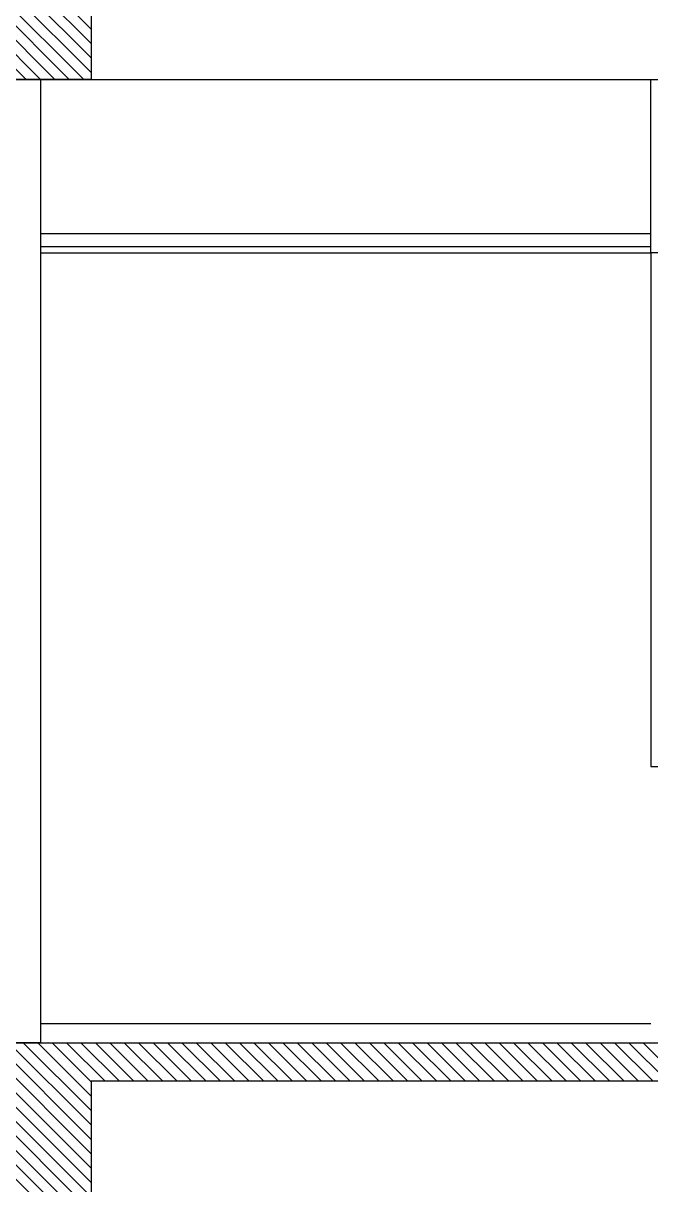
# Model space of a CAD drawing. Header units: millimetres. Extents: x 2056 to 4470, y 1400 to 3101.
# Drawn here: x 2179.537 to 2181.491, y 1407.677 to 1411.294 of the extents above; entities that cross this region are included whole.
import ezdxf

# ---------------------------------------------------------------- set-up
doc = ezdxf.new("R2010")
doc.units = ezdxf.units.MM
for name, color, linetype in [('A-PLAN-1', 5, 'Continuous'), ('A-PLAN-2', 4, 'Continuous'), ('A-PLAN-4', 2, 'Continuous'), ('A-PLAN-5', 1, 'Continuous'), ('A-PLAN-6', 9, 'Continuous')]:
    doc.layers.add(name, color=color, linetype=linetype)
doc.layers.add('A-WALL', color=16, linetype='Continuous', lineweight=30)

# ---------------------------------------------------------------- blocks, each defined once
blk = doc.blocks.new('placa-cte')
at = {"layer": 'A-PLAN-5'}
h = blk.add_hatch(dxfattribs=at)
h.set_pattern_fill('ANSI31', color=256, scale=0.01, angle=90, style=0)
h.set_pattern_definition([(135, (-989183.659403, -1733165.448907), (-0.02245064030267, -0.02245064030267), [])])
h.paths.add_polyline_path([(0, 0.5), (21.1484, 0.5), (21.1485, -0.0001), (20.6484, -0.0001), (20.6484, 0.3799), (14.4728, 0.3799), (14.4728, 0), (13.9728, 0), (13.9728, 0.3799), (8.4106, 0.3799), (8.4106, 0), (7.9106, 0), (7.9106, 0.3799), (1.9078, 0.3799), (1.9078, 0), (1.4078, 0), (1.4078, 0.3799), (0.1983, 0.3799), (0.1983, 0.0001), (0, 0.0001)])
at = {"layer": 'A-PLAN-1', "elevation": 0.2289}
blk.add_lwpolyline([(0, 0.5), (21.1484, 0.5), (21.1485, -0.0001), (20.6484, -0.0001), (20.6484, 0.3799), (14.4728, 0.3799), (14.4728, 0), (13.9728, 0), (13.9728, 0.3799), (8.4106, 0.3799), (8.4106, 0), (7.9106, 0), (7.9106, 0.3799), (1.9078, 0.3799), (1.9078, 0), (1.4078, 0), (1.4078, 0.3799), (0.1983, 0.3799), (0.1983, 0.0001), (0, 0.0001), (0, 0.5)], close=True, dxfattribs=at)

msp = doc.modelspace()

# ---------------------------------------------------------------- linework, layer by layer
at = {"layer": 'A-PLAN-2'}
msp.add_lwpolyline([(2179.5909, 1408.1792), (2181.4908, 1408.1792)], dxfattribs=at)
at = {"layer": 'A-PLAN-4'}
for points in [[(2179.5908, 1410.6392), (2181.4908, 1410.6392)], [(2179.5908, 1410.5992), (2181.4908, 1410.5992)], [(2179.5908, 1410.5792), (2181.4908, 1410.5792)]]:
    msp.add_lwpolyline(points, dxfattribs=at)
at = {"layer": 'A-PLAN-6'}
msp.add_lwpolyline([(2165.3953, 1411.1192), (2186.1237, 1411.1192)], dxfattribs=at)
at = {"layer": 'A-PLAN-6', "elevation": -0.0296}
msp.add_lwpolyline([(2181.4908, 1408.9792), (2181.6108, 1408.9792), (2181.6108, 1410.5792), (2181.4908, 1410.5792)], close=True, dxfattribs=at)
at = {"layer": 'A-WALL', "elevation": 0.2289}
msp.add_lwpolyline([(2179.4709, 1411.1192), (2179.5909, 1411.1192), (2179.5909, 1408.1192), (2179.4709, 1408.1192)], close=True, dxfattribs=at)
at = {"layer": 'A-WALL'}
msp.add_lwpolyline([(2181.6108, 1410.5792), (2181.4908, 1410.5792), (2181.4908, 1411.1192), (2181.6108, 1411.1192)], close=True, dxfattribs=at)

# ---------------------------------------------------------------- block references
at = {"color": 4}
for p in [(2165.2753, 1411.1192), (2165.2753, 1407.6192)]:
    msp.add_blockref('placa-cte', p, dxfattribs=at)

doc.saveas('drawing.dxf')
